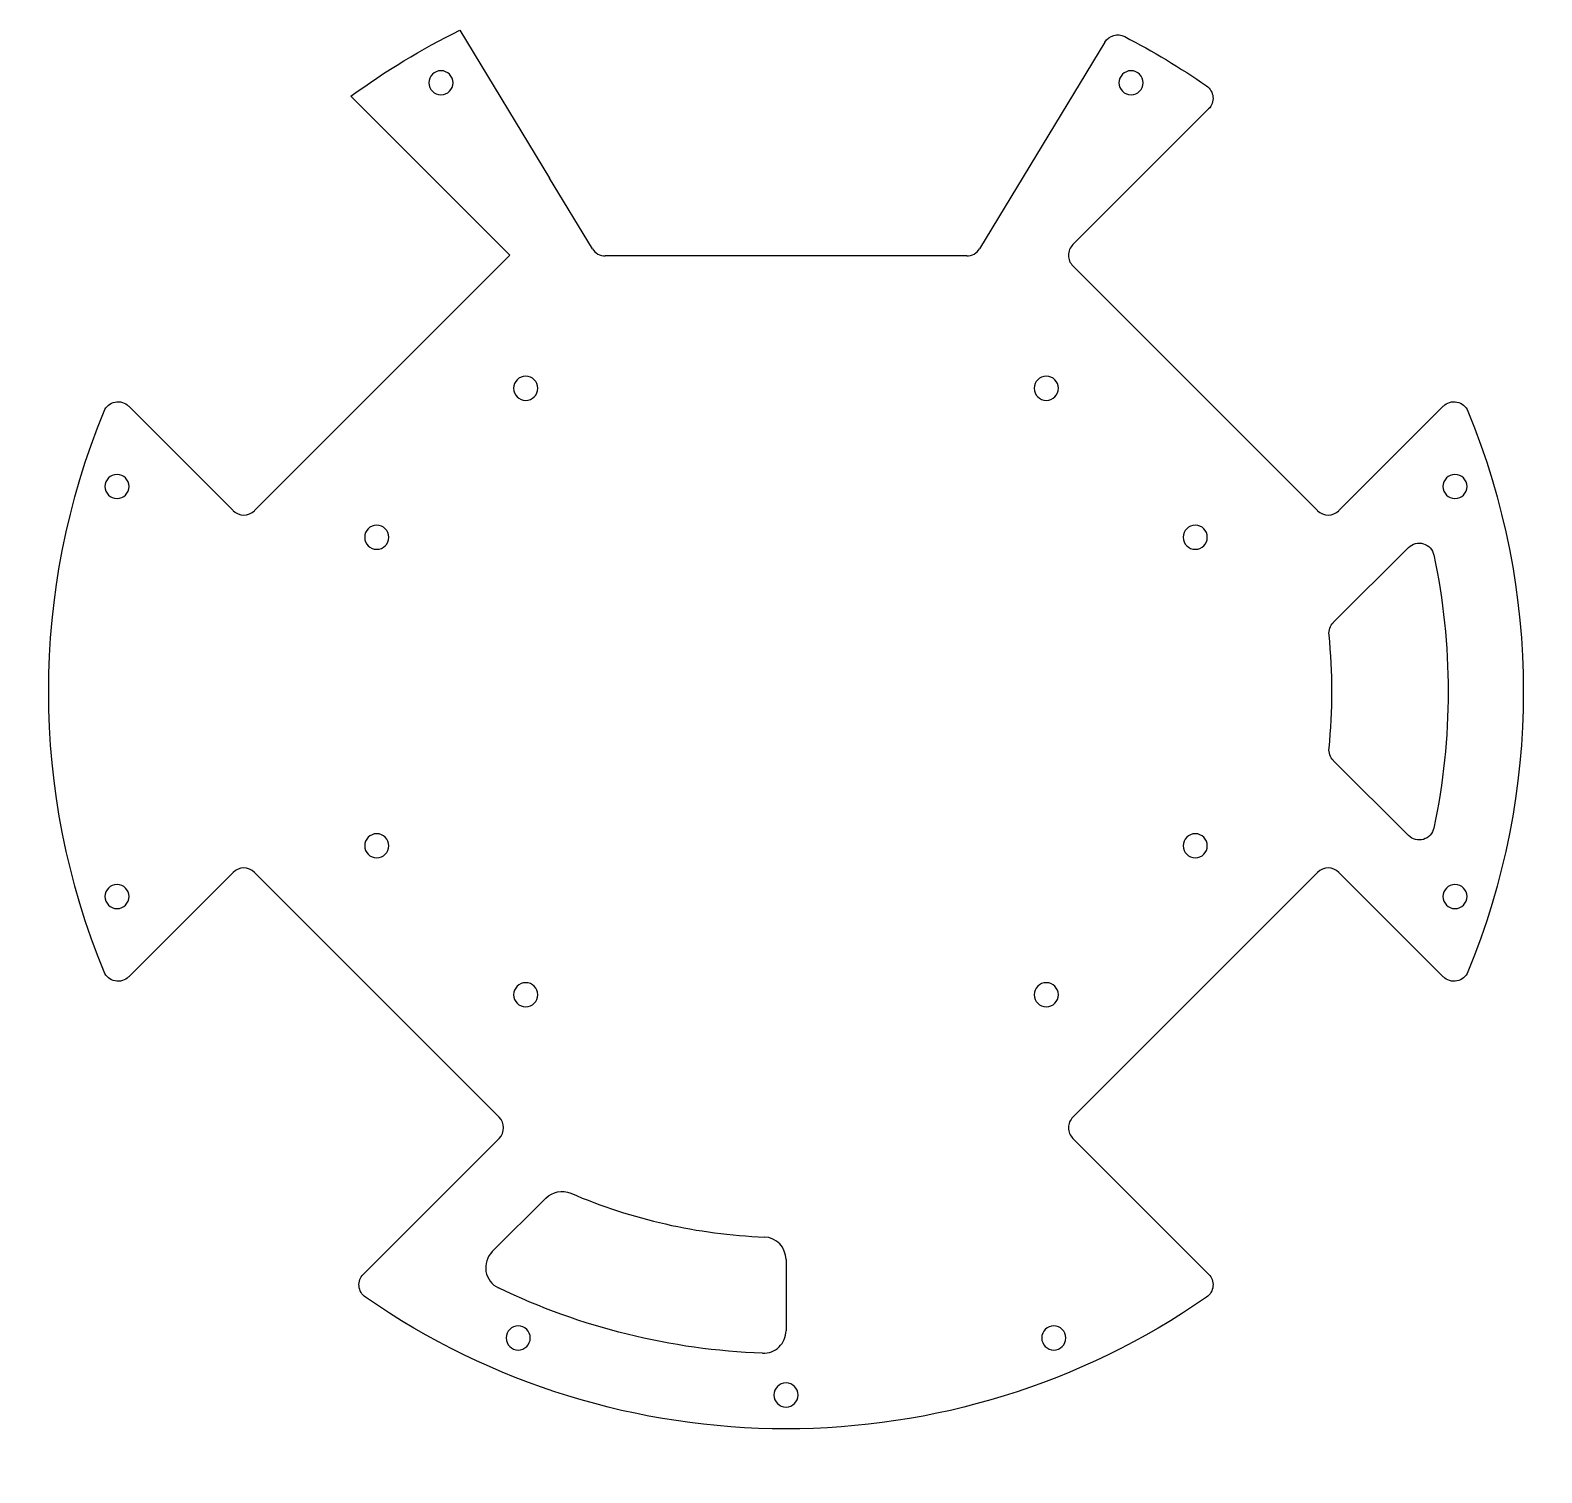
# Model space of a CAD drawing. Header units: millimetres. Extents: x -100 to 100, y -104 to 88.
import ezdxf

# ---------------------------------------------------------------- set-up
doc = ezdxf.new("R2010")
doc.units = ezdxf.units.MM

msp = doc.modelspace()

# ---------------------------------------------------------------- linework, layer by layer
for p, q in [((-43.35, 87.89), (-31.42, 68.24)), ((42.39, 86.31), (25.73, 58.85)), ((-36.72, 57.98), (-57.84, 79.11)), ((56.17, 77.44), (38.13, 59.4)), ((-25.73, 58.85), (-31.42, 68.24)), ((-70.66, 24.04), (-36.72, 57.98)), ((24.02, 57.89), (-24.02, 57.89)), ((38.13, 56.57), (70.66, 24.04)), ((-87.37, 37.93), (-73.49, 24.04)), ((73.49, 24.04), (87.37, 37.93)), ((72.75, 9.16), (82.74, 19.15)), ((82.74, -19.15), (72.75, -9.16)), ((-73.49, -24.04), (-87.37, -37.93)), ((-38.13, -56.57), (-70.66, -24.04)), ((70.66, -24.04), (38.13, -56.57)), ((87.37, -37.93), (73.49, -24.04)), ((-56.17, -77.44), (-38.13, -59.4)), ((38.13, -59.4), (56.17, -77.44)), ((-39.04, -74.44), (-31.91, -67.32)), ((0, -75.5), (0, -84.95))]:
    msp.add_line(p, q)
at = {"extrusion": (0, 0, -1)}
for centre in [(45.86, 80.91), (-45.86, 80.91), (34.6, 40.3), (-34.6, 40.3), (88.92, 27.25), (-88.92, 27.25), (54.4, 20.5), (-54.4, 20.5), (54.4, -20.5), (-54.4, -20.5), (88.92, -27.25), (-88.92, -27.25), (34.6, -40.3), (-34.6, -40.3), (35.59, -85.92), (-35.59, -85.92), (0, -93.5)]:
    msp.add_circle(centre, 1.6, dxfattribs=at)
for centre, radius, start, end in [((0, 0), 98, 53.8257, 63.7481), ((-44.1, 85.27), 2, 31.2448, 117.345), ((0, 0), 98, 117.345, 124.7782), ((-54.76, 78.85), 2, 124.7782, 225.0001), ((88.79, 36.51), 2, 22.3537, 135), ((-88.79, 36.51), 2, 45.0001, 157.6463), ((0, 0), 98, 337.6463, 22.3537), ((0, 0), 98, 157.6463, 202.3537), ((-84.15, 17.73), 2, 45, 168.0994), ((0, 0), 88, 168.0994, 191.9006), ((-74.17, 7.75), 2, 354.0349, 45), ((-74.17, -7.75), 2, 315, 5.9651), ((-84.15, -17.73), 2, 191.9006, 315), ((88.79, -36.51), 2, 225, 337.6463), ((-88.79, -36.51), 2, 202.3537, 314.9999), ((29.79, -69.44), 3, 45, 113.2204), ((54.76, -78.85), 2, 304.7782, 45), ((-54.76, -78.85), 2, 134.9999, 235.2218), ((0, 0), 88, 272.0226, 295.7412), ((0, 0), 98, 235.2218, 304.7782)]:
    msp.add_arc(centre, radius, start, end, dxfattribs=at)
for centre, radius, start, end in [((-24.02, 59.89), 2, 211.2448, 270), ((24.02, 59.89), 2, 270, 328.7552), ((39.55, 57.98), 2, 134.9999, 225), ((-72.07, 25.45), 2, 225, 315), ((72.07, 25.45), 2, 225, 314.9999), ((-1.73, 0), 74.29, 354.1734, 5.8266), ((-72.07, -25.45), 2, 45, 135), ((72.07, -25.45), 2, 45.0001, 135), ((-39.55, -57.98), 2, 315, 45), ((39.55, -57.98), 2, 135, 225.0001), ((0, 0), 72.56, 246.7796, 267.7246), ((-3, -75.5), 3, 0, 87.7246), ((-36.92, -76.57), 3, 135, 244.2588), ((-3, -84.95), 3, 267.9774, 0)]:
    msp.add_arc(centre, radius, start, end)

doc.saveas('drawing.dxf')
